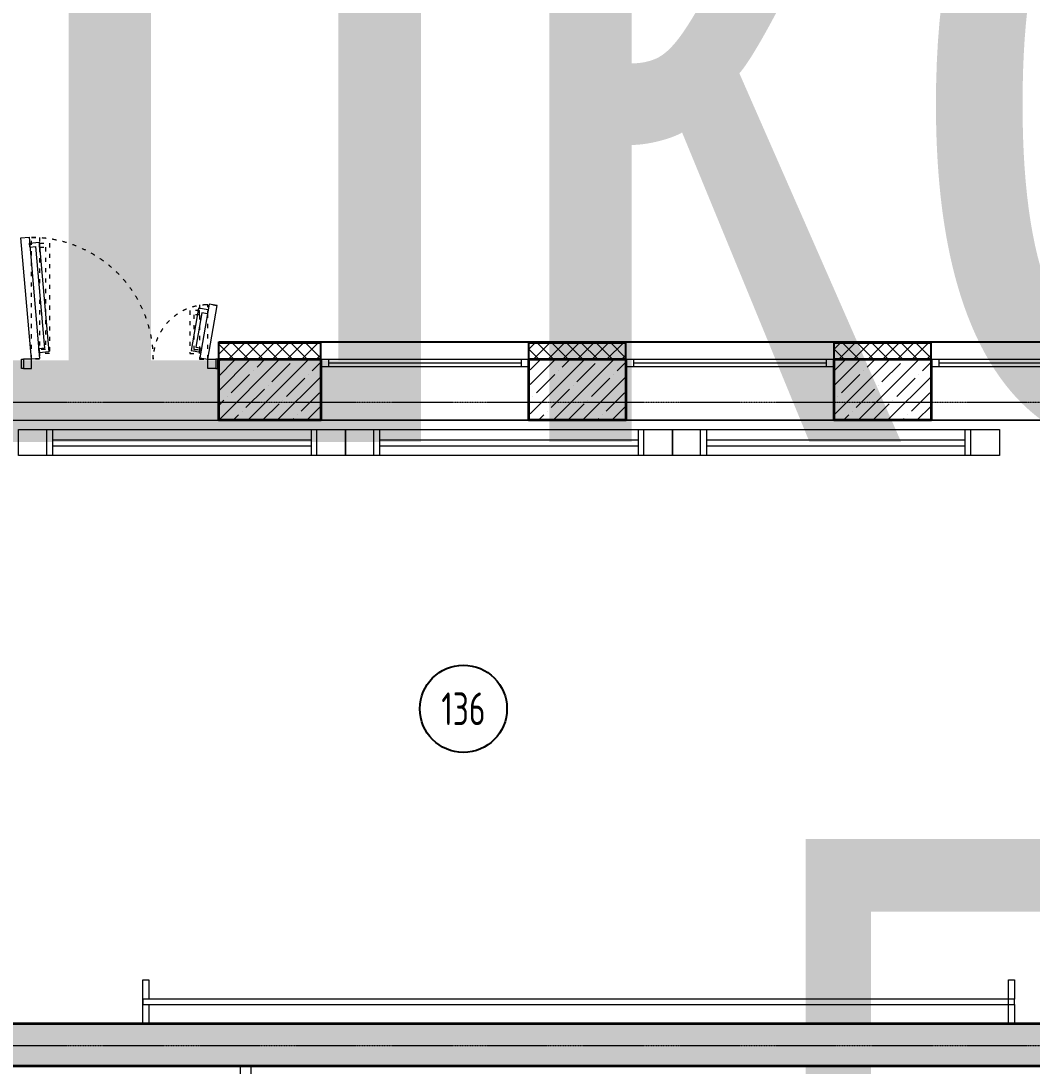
# Model space of a CAD drawing. Header units: millimetres. Extents: x 0 to 168960, y -92093 to 443706.
# Drawn here: x 15888 to 25166, y 146063 to 155652 of the extents above; entities that cross this region are included whole.
import ezdxf
from ezdxf.enums import TextEntityAlignment as Align

# ---------------------------------------------------------------- set-up
doc = ezdxf.new("R2018")
doc.units = ezdxf.units.MM
doc.linetypes.add('ACAD_ISO03W100', pattern=[30, 12, -18])
doc.linetypes.add('осевая', pattern=[50.8, 31.75, -6.35, 6.35, -6.35])
for name, color, linetype, lineweight in [('_0', 7, 'Continuous', 15), ('АР_Названия помещений', 124, 'Continuous', 5), ('АР_Номер помещения', 1, 'Continuous', 25), ('АР_Окна БЛОК', 250, 'Continuous', 13), ('АР_Помещения_площадь', 19, 'Continuous', 9)]:
    doc.layers.add(name, color=color, linetype=linetype, lineweight=lineweight)
doc.layers.add('АР_Сущ.Несущая стена', color=7, linetype='Continuous')
doc.styles.add('ISOCPEUR', font='isocpeur.ttf', dxfattribs={"height": 175})
doc.styles.get("Standard").update_dxf_attribs({"font": 'arial.ttf'})

# ---------------------------------------------------------------- blocks, each defined once
blk = doc.blocks.new('ОКНО 1910')
at = {"layer": 'АР_Окна БЛОК', "color": 8, "ltscale": 0.1}
for points in [[(178763.3, -124524.8), (180673.3, -124524.8), (180673.3, -125084.8), (178763.3, -125084.8)], [(178763.3, -125014.8), (180673.3, -125014.8), (180673.3, -125084.8), (178763.3, -125084.8)], [(178763.3, -125014.8), (178833.3, -125014.8), (178833.3, -125084.8), (178763.3, -125084.8)], [(180603.3, -125014.8), (180673.3, -125014.8), (180673.3, -125084.8), (180603.3, -125084.8)]]:
    blk.add_lwpolyline(points, close=True, dxfattribs=at)
blk.add_lwpolyline([(178833.3, -125049.8), (180603.3, -125049.8)], dxfattribs=at)
blk = doc.blocks.new('1 этаж')
at = {"layer": 'АР_Сущ.Несущая стена', "lineweight": 5, "ltscale": 0.1}
h = blk.add_hatch(dxfattribs=at)
h.set_pattern_fill('ANSI37', color=8, scale=30, angle=180)
h.set_pattern_definition([(225, (81531.39, -118586.35), (67.35192, -67.35192), []), (315, (81531.39, -118586.35), (67.35192, 67.35192), [])])
h.paths.add_polyline_path([(-97279, 6498.4), (-96342, 6498.4), (-96342, 6648.4), (-97279, 6648.4)])
h = blk.add_hatch(dxfattribs=at)
h.set_pattern_fill('ANSI37', color=8, scale=30, angle=180)
h.set_pattern_definition([(225, (84331.39, -118586.35), (67.35192, -67.35192), []), (315, (84331.39, -118586.35), (67.35192, 67.35192), [])])
h.paths.add_polyline_path([(-94432, 6498.4), (-93542, 6498.4), (-93542, 6648.4), (-94432, 6648.4)])
h = blk.add_hatch(dxfattribs=at)
h.set_pattern_fill('ANSI37', color=8, scale=30, angle=180)
h.set_pattern_definition([(225, (87131.39, -118586.35), (67.35192, -67.35192), []), (315, (87131.39, -118586.35), (67.35192, 67.35192), [])])
h.paths.add_polyline_path([(-91632, 6498.4), (-90742, 6498.4), (-90742, 6648.4), (-91632, 6648.4)])
at = {"layer": 'АР_Сущ.Несущая стена', "lineweight": 5, "ltscale": 10000}
h = blk.add_hatch(dxfattribs=at)
h.set_pattern_fill('ANSI35', color=8, scale=30)
h.set_pattern_definition([(45, (-275095.3, 131023.24), (-134.70384, 134.70384), []), (45, (-274960.6, 131023.24), (-134.70384, 134.70384), [238.125, -47.625, 0, -47.625])])
h.paths.add_polyline_path([(-96342, 5938.4), (-96342, 6293.4), (-97279, 6293.4), (-97279, 5938.4)])
h.paths.add_polyline_path([(-96342, 6293.4), (-96342, 6498.4), (-97279, 6498.4), (-97279, 6293.4)])
h = blk.add_hatch(dxfattribs=at)
h.set_pattern_fill('ANSI35', color=8, scale=30)
h.set_pattern_definition([(45, (-272295.3, 131023.24), (-134.70384, 134.70384), []), (45, (-272160.6, 131023.24), (-134.70384, 134.70384), [238.125, -47.625, 0, -47.625])])
h.paths.add_polyline_path([(-93542, 5938.4), (-93542, 6293.4), (-94422, 6293.4), (-94422, 5938.4)])
h.paths.add_polyline_path([(-93542, 6293.4), (-93542, 6498.4), (-94422, 6498.4), (-94422, 6293.4)])
h = blk.add_hatch(dxfattribs=at)
h.set_pattern_fill('ANSI35', color=8, scale=30)
h.set_pattern_definition([(45, (-269495.3, 131023.24), (-134.70384, 134.70384), []), (45, (-269360.6, 131023.24), (-134.70384, 134.70384), [238.125, -47.625, 0, -47.625])])
h.paths.add_polyline_path([(-90742, 5938.4), (-90742, 6293.4), (-91622, 6293.4), (-91622, 5938.4)])
h.paths.add_polyline_path([(-90742, 6293.4), (-90742, 6498.4), (-91622, 6498.4), (-91622, 6293.4)])
h = blk.add_hatch(dxfattribs=at)
h.set_pattern_fill('ANSI35', color=8, scale=30)
h.set_pattern_definition([(45, (-223293.5, 159181.56), (-134.70384, 134.70384), []), (45, (-223158.8, 159181.56), (-134.70384, 134.70384), [238.125, -47.625, 0, -47.625])])
h.paths.add_polyline_path([(-81320.2, 13.6), (-81320.2, 403.6), (-102582, 403.6), (-102582, 13.6)])
h.paths.add_polyline_path([(-80040.2, 403.6), (-80040.2, 13.6), (-79230.2, 13.6), (-79230.2, -1404), (-78840.2, -1404), (-78840.2, 503.6), (-79230.2, 503.6), (-79230.2, 403.6)])
at = {"layer": 'АР_Сущ.Несущая стена', "color": 8, "ltscale": 0.1}
for points in [[(-97279, 6498.4), (-97279, 6658.4)], [(-97279, 6658.4), (-71146.3, 6658.4)], [(-97279, 6648.4), (-96342, 6648.4)], [(-96342, 6498.4), (-96342, 6658.4)], [(-94432, 6498.4), (-94432, 6658.4)], [(-94432, 6648.4), (-93542, 6648.4)], [(-93542, 6498.4), (-93542, 6658.4)], [(-91632, 6498.4), (-91632, 6658.4)], [(-91632, 6648.4), (-90742, 6648.4)], [(-90742, 6498.4), (-90742, 6658.4)]]:
    blk.add_lwpolyline(points, dxfattribs=at)
at = {"layer": 'АР_Сущ.Несущая стена', "color": 8, "lineweight": 35}
for points in [[(-97279, 6498.4), (-96342, 6498.4), (-96342, 5938.4), (-97279, 5938.4)], [(-94432, 6498.4), (-93542, 6498.4), (-93542, 5938.4), (-94432, 5938.4)], [(-91632, 6498.4), (-90742, 6498.4), (-90742, 5938.4), (-91632, 5938.4)]]:
    blk.add_lwpolyline(points, close=True, dxfattribs=at)
blk.add_lwpolyline([(-102582, 403.6), (-81320.2, 403.6), (-81320.2, 13.6), (-102582, 13.6)], dxfattribs=at)
at = {"layer": 'АР_Сущ.Несущая стена', "color": 8, "rotation": 180}
for p in [(84331.4, -118586.4), (87131.4, -118586.4), (89931.4, -118586.4)]:
    blk.add_blockref('ОКНО 1910', p, dxfattribs=at)
blk = doc.blocks.new('1700-3')
at = {"color": 8}
for points in [[(-476.3, 1526), (-12.1, 1444.2), (0, 1513), (-464.1, 1594.8)], [(0, -13), (-1050.7, -104.9), (-1056.8, -35.3), (-6.1, 56.6)]]:
    blk.add_lwpolyline(points, close=True, dxfattribs=at)
for points in [[(80, 1600), (0, 1600), (0, 1583), (80, 1583), (80, 1600)], [(0, 1583), (80, 1583), (80, 1513), (50, 1513), (50, 1513), (0, 1513), (0, 1583)], [(-392.2, 1511.2), (-426.7, 1517.3), (-441.4, 1433.7), (-76.1, 1369.3), (-61.4, 1452.9), (-95.8, 1459)], [(-392.2, 1511.2), (-400.9, 1462.1), (-104.5, 1409.9), (-95.8, 1459)], [(-971.9, -27.9), (-1006.8, -31), (-1014.2, 53.6), (-63.3, 136.8), (-55.9, 52.2), (-90.8, 49.2)], [(-971.9, -27.9), (-976.2, 21.8), (-95.1, 98.9), (-90.8, 49.2)], [(0, -83), (80, -83), (80, -13), (50, -13), (50, -13), (0, -13), (0, -83)], [(80, -100), (0, -100), (0, -83), (80, -83), (80, -100)]]:
    blk.add_lwpolyline(points, dxfattribs=at)
at = {"color": 8, "linetype": 'ACAD_ISO03W100', "ltscale": 3}
for points in [[(-471.3, 1443.1), (0, 1443.1), (0, 1513), (-471.3, 1513)], [(0, -13), (-1054.7, -13), (-1054.7, 56.9), (0, 56.9)]]:
    blk.add_lwpolyline(points, close=True, dxfattribs=at)
for points in [[(-385.9, 1443.1), (-420.9, 1443.1), (-420.9, 1358.3), (-50, 1358.3), (-50, 1443.1), (-85, 1443.1)], [(-385.9, 1443.1), (-385.9, 1393.3), (-85, 1393.3), (-85, 1443.1)], [(-969.5, 56.9), (-1004.5, 56.9), (-1004.5, 141.7), (-50, 141.7), (-50, 56.9), (-85, 56.9)], [(-969.5, 56.9), (-969.5, 106.7), (-85, 106.7), (-85, 56.9)]]:
    blk.add_lwpolyline(points, dxfattribs=at)
for centre, radius, start, end in [((0, 1513), 471.3, 170, 270), ((0, -13), 1054.7, 90, 181.20233)]:
    blk.add_arc(centre, radius, start, end, dxfattribs=at)
blk = doc.blocks.new('*U263')
at = {"layer": 'АР_Номер помещения', "color": 8}
blk.add_circle((-13637.9, 3341.8), 400, dxfattribs=at)
at = {"color": 8, "style": 'ISOCPEUR', "width": 0.7, "flags": 1}
blk.add_attdef('КАТЕГОРИЯ', (-499.2, -2092.2), '', height=250, dxfattribs=at)
at = {"layer": 'АР_Номер помещения', "color": 8, "style": 'ISOCPEUR', "width": 0.7}
blk.add_attdef('НОМЕР_ПОМЕЩЕНИЯ', text='', height=300, dxfattribs=at).set_placement((-13637.9, 3341.8), align=Align.MIDDLE_CENTER)
at = {"layer": 'АР_Помещения_площадь', "color": 8, "lineweight": 30, "width": 0.7, "flags": 104}
blk.add_attdef('ИМЯ_ПОМЕЩЕНИЯ', text='', height=100, dxfattribs=at).set_placement((157.6, 1217.1), align=Align.MIDDLE_CENTER)
at = {"layer": 'АР_Помещения_площадь', "color": 8, "style": 'ISOCPEUR', "width": 0.7}
blk.add_attdef('ПЛОЩАДЬ_ПОМЕЩЕНИЯ', text='', height=200, dxfattribs=at).set_placement((-6963, 838.3), align=Align.MIDDLE_RIGHT)
blk = doc.blocks.new('*U311')
at = {"color": 8, "style": 'ISOCPEUR', "width": 0.7, "flags": 1}
blk.add_attdef('КАТЕГОРИЯ', (-499.2, -2092.2), '', height=250, dxfattribs=at)
at = {"layer": 'АР_Номер помещения', "color": 8, "style": 'ISOCPEUR', "width": 0.7}
blk.add_attdef('НОМЕР_ПОМЕЩЕНИЯ', text='', height=300, dxfattribs=at).set_placement((-16203.8, 3280.4), align=Align.MIDDLE_CENTER)
at = {"layer": 'АР_Помещения_площадь', "color": 8, "style": 'ISOCPEUR', "width": 0.7}
blk.add_attdef('ПЛОЩАДЬ_ПОМЕЩЕНИЯ', text='', height=200, dxfattribs=at).set_placement((-14647.4, 3306.5), align=Align.MIDDLE_RIGHT)
at = {"layer": 'АР_Помещения_площадь', "color": 8, "lineweight": 30, "width": 0.7, "flags": 104}
blk.add_attdef('ИМЯ_ПОМЕЩЕНИЯ', text='', height=100, dxfattribs=at).set_placement((157.6, 1217.1), align=Align.MIDDLE_CENTER)
blk = doc.blocks.new('A$C07331677')
at = {"color": 8}
for points in [[(0, 0), (0, 3000), (238.2, 3000), (238.2, 0)], [(0, 2687.6), (0, 2740.6), (238.2, 2740.6), (238.2, 2687.6)], [(142.9, 312.4), (142.9, 2687.6), (90, 2687.6), (90, 312.4)], [(0, 264.7), (0, 312.4), (238.2, 312.4), (238.2, 264.7)]]:
    blk.add_lwpolyline(points, close=True, dxfattribs=at)
blk = doc.blocks.new('У132')
at = {"color": 8, "ltscale": 250.120383, "flags": 128}
for points in [[(231152.1, -178827.1), (230977.1, -178827.1), (230977.1, -178770.1), (231377.1, -178770.1), (231377.1, -178827.1), (231202.1, -178827.1)], [(231202.1, -185884.1), (231202.1, -178770.1), (231152.1, -178770.1), (231152.1, -185884.1)], [(231152.1, -185656.1), (231152.1, -186770.1), (231202.1, -186770.1), (231202.1, -185656.1)], [(231152.1, -186770.1), (230977.1, -186770.1), (230977.1, -186713.1), (231377.1, -186713.1), (231377.1, -186770.1), (231202.1, -186770.1)]]:
    blk.add_lwpolyline(points, dxfattribs=at)

msp = doc.modelspace()

# ---------------------------------------------------------------- linework, layer by layer
at = {"layer": '_0', "linetype": 'осевая', "ltscale": 0.3}
for p, q in [((1843.71, 152153.426), (70093.71, 152153.426)), ((1843.71, 146253.426), (70093.71, 146253.426))]:
    msp.add_line(p, q, dxfattribs=at)
at = {"layer": '_0'}
for points in [[(26809.648, 146453.116), (13001.08, 146453.116), (13001.08, 151987.97), (26809.648, 151987.97)], [(12399.479, 140553.006), (12399.479, 146063.116), (17900.745, 146063.116), (17900.746, 140553.006), (15623.363, 140548.262)], [(18450.746, 140553.006), (18450.746, 142353.006), (18000.746, 142353.006), (18000.745, 146063.116), (33561.281, 146063.116), (33561.281, 145663.116), (35751.281, 145663.116), (35751.281, 140553.006), (21224.628, 140548.262)]]:
    msp.add_lwpolyline(points, close=True, dxfattribs=at)
at = {"layer": '_0', "ltscale": 0.1}
msp.add_lwpolyline([(18000.746, 144055.018), (18000.745, 146063.116), (17900.745, 146063.116), (17900.746, 144055.018)], close=True, dxfattribs=at)

# ---------------------------------------------------------------- block references
at = {"layer": '_0'}
ref = msp.add_blockref('*U311', (30978.428, 209384.592), dxfattribs=at)
lines = msp.add_mtext('\\W0.8000;Коридор с рекреацией (начальная школа)', dxfattribs={"layer": 'АР_Названия помещений', "color": 8, "insert": (13247.658, 213506.369), "char_height": 8048.69636, "width": 2250.92113, "attachment_point": 1})
ref.add_attrib('ИМЯ_ПОМЕЩЕНИЯ', '', (13247.658, 213506.369), dxfattribs={"flags": 104}).embed_mtext(lines)
at = {"layer": '_0', "xscale": 1.058823846503782, "yscale": 1.058823846503782, "zscale": 1.058823846503782, "rotation": 270}
msp.add_blockref('1700-3', (15999.362, 152547.97), dxfattribs=at)
at = {"layer": '_0'}
msp.add_blockref('1 этаж', (114981.437, 146049.525), dxfattribs=at)
at = {"layer": '_0', "ltscale": 250.120383, "rotation": 90}
for name, p in [('A$C07331677', (18865.552, 151663.908)), ('A$C07331677', (21865.552, 151663.908)), ('A$C07331677', (24865.552, 151663.908)), ('У132', (-161764.323, -84523.943))]:
    msp.add_blockref(name, p, dxfattribs=at)
at = {"layer": '_0'}
ref = msp.add_blockref('*U263', (33585.811, 145999.284), dxfattribs=at)
ref.add_attrib('НОМЕР_ПОМЕЩЕНИЯ', '136', dxfattribs={"layer": 'АР_Номер помещения', "color": 8, "height": 300, "style": 'ISOCPEUR', "width": 0.7}).set_placement((19947.935, 149341.084), align=Align.MIDDLE_CENTER)
lines = msp.add_mtext('\\W0.8000;Гимнастическтй зал', dxfattribs={"layer": 'АР_Названия помещений', "color": 8, "insert": (22559.977, 148140.902), "char_height": 6015.91602, "width": 1460.36286, "attachment_point": 1})
ref.add_attrib('ИМЯ_ПОМЕЩЕНИЯ', '', (22559.977, 148140.902), dxfattribs={"flags": 104}).embed_mtext(lines)

doc.saveas('drawing.dxf')
